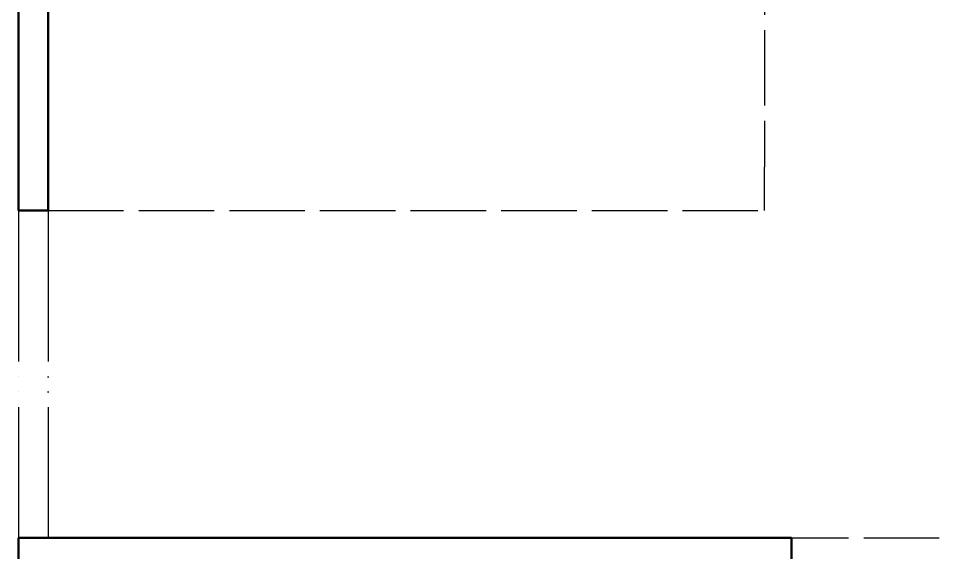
# Model space of a CAD drawing. Header units: millimetres. Extents: x 44692 to 659456, y -26273 to 96111.
# Drawn here: x 148411 to 151500, y -14367 to -12571 of the extents above; entities that cross this region are included whole.
import ezdxf

# ---------------------------------------------------------------- set-up
doc = ezdxf.new("R2010")
doc.units = ezdxf.units.MM
doc.header["$LTSCALE"] = 100
doc.linetypes.add('DASHEDX2', pattern=[3.048, 2.54, -0.508])
doc.linetypes.add('DIVIDEX2', pattern=[6.604, 5.08, -0.508, 0, -0.508, 0, -0.508])
doc.layers.add('Area circulacion', color=50, linetype='DASHEDX2')
doc.layers.add('Puertas', color=43, linetype='DIVIDEX2')
doc.layers.add('Paredes', color=7, linetype='Continuous', lineweight=50)

msp = doc.modelspace()

# ---------------------------------------------------------------- linework, layer by layer
at = {"layer": 'Area circulacion'}
for p, q in [((150920.923, -10476.822), (150920.923, -13071.375)), ((150920.923, -13217.233), (150920.923, -13071.375)), ((148511.465, -13217.233), (150920.923, -13217.233)), ((148511.465, -14317.233), (151820.923, -14317.233))]:
    msp.add_line(p, q, dxfattribs=at)
at = {"layer": 'Paredes'}
for p, q in [((148411.465, -12864.358), (148411.465, -10476.822)), ((148511.465, -13217.233), (148511.465, -12764.358)), ((148411.465, -12864.358), (148411.465, -13217.233)), ((148511.465, -13217.233), (148411.465, -13217.233)), ((148411.465, -14417.233), (148411.465, -14317.233)), ((148411.465, -14317.233), (150611.465, -14317.233)), ((148411.465, -14317.233), (148411.465, -16117.233)), ((150611.465, -14317.233), (151011.465, -14317.233)), ((151011.465, -14317.233), (151011.465, -14417.233))]:
    msp.add_line(p, q, dxfattribs=at)
at = {"layer": 'Paredes', "color": 0}
msp.add_line((148511.465, -10476.822), (148511.465, -12764.358), dxfattribs=at)
at = {"layer": 'Puertas'}
for p, q in [((148411.465, -13217.233), (148411.465, -14317.233)), ((148511.465, -13217.233), (148511.465, -14317.233))]:
    msp.add_line(p, q, dxfattribs=at)

doc.saveas('drawing.dxf')
